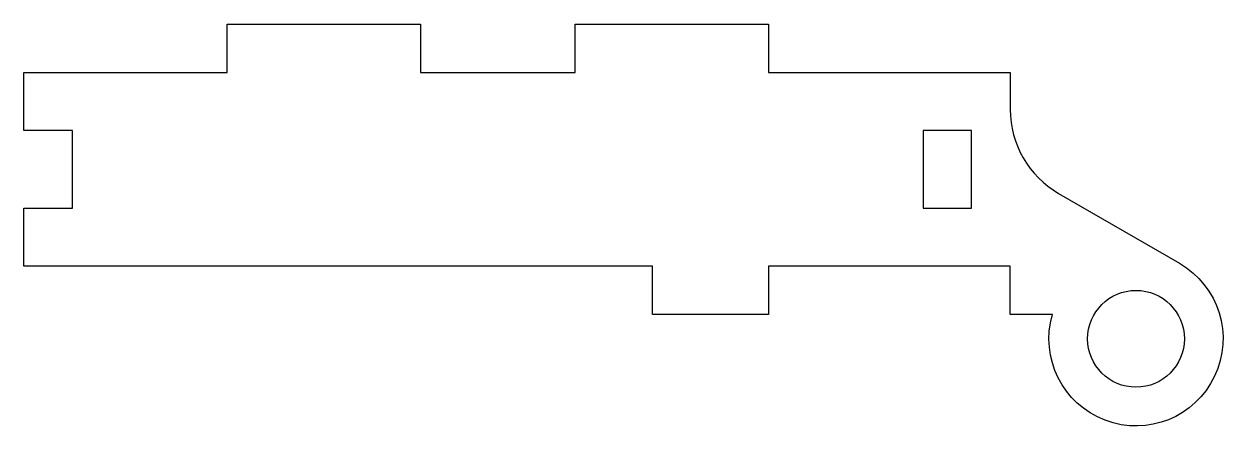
# Model space of a CAD drawing. Header units: millimetres. Extents: x 26.8 to 88.8, y -23.2 to -2.5.
import ezdxf

# ---------------------------------------------------------------- set-up
doc = ezdxf.new("R2010")
doc.units = ezdxf.units.MM
doc.layers.get('0').update_dxf_attribs({"linetype": 'CONTINUOUS'})

msp = doc.modelspace()

# ---------------------------------------------------------------- linework, layer by layer
msp.add_lwpolyline([(77.779, -4.99), (77.779, -6.904, 0.267949), (80.279, -11.234), (86.53, -14.843, -2.053205), (79.957, -17.49), (77.779, -17.49), (77.779, -14.99), (65.283, -14.99), (65.283, -17.49), (59.283, -17.49), (59.283, -14.99), (26.78, -14.99), (26.78, -11.99), (29.28, -11.99), (29.28, -7.99), (26.78, -7.99), (26.78, -4.99), (37.283, -4.99), (37.283, -2.49), (47.283, -2.49), (47.283, -4.99), (55.283, -4.99), (55.283, -2.49), (65.283, -2.49), (65.283, -4.99)], format="xyb", close=True)
msp.add_lwpolyline([(73.279, -11.99), (75.779, -11.99), (75.779, -7.99), (73.279, -7.99)], close=True)
msp.add_circle((84.28, -18.74), 2.5)

doc.saveas('drawing.dxf')
